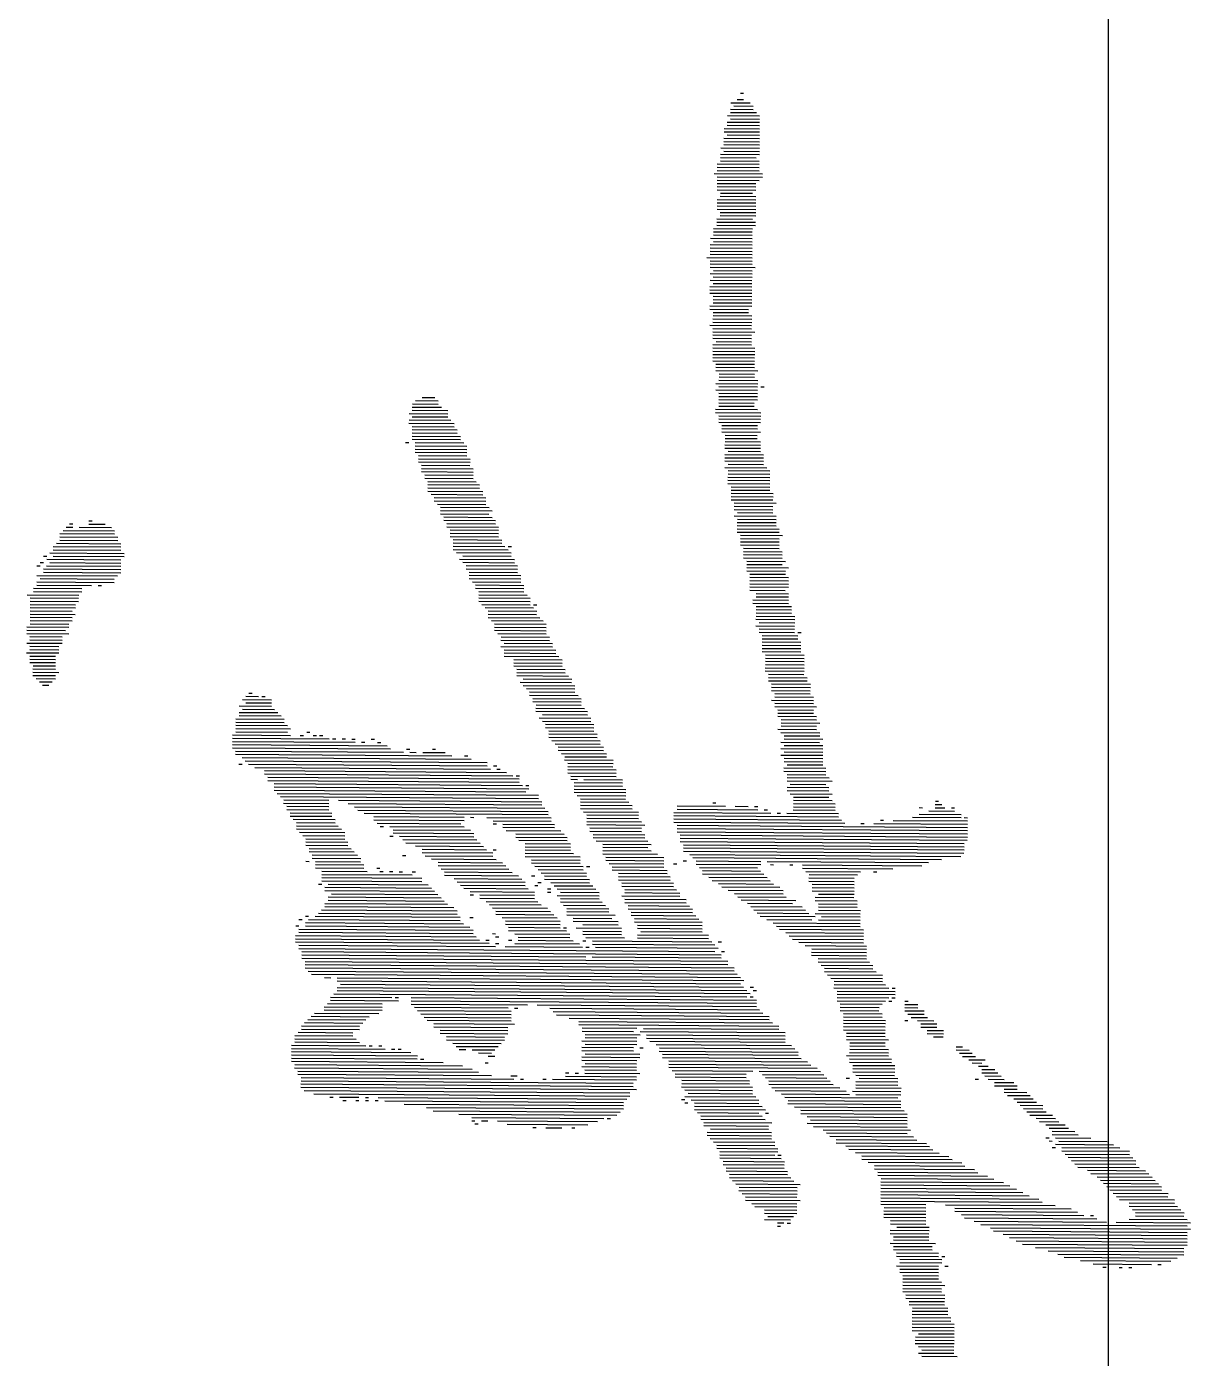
# Model space of a CAD drawing. Extents: x 1738711 to 2346805, y 1189731 to 2516152.
# Drawn here: x 1898513.9 to 1898685.2, y 1219011.9 to 1219207.8 of the extents above; entities that cross this region are included whole.
import ezdxf
from ezdxf.enums import TextEntityAlignment as Align

# ---------------------------------------------------------------- set-up
doc = ezdxf.new("R2010")
doc.units = 0
doc.header["$LTSCALE"] = 1000
doc.header["$MEASUREMENT"] = 0
doc.layers.add('TK', color=4, linetype='Continuous')
doc.layers.add('签名', color=2, linetype='Continuous')
doc.styles.add('宋体', font='SIMSUN.TTF', dxfattribs={"width": 0.75})

# ---------------------------------------------------------------- blocks, each defined once
blk = doc.blocks.new('hjashrtahreahe')
at = {"layer": 'TK', "color": 7}
blk.add_line((76600, 2800), (83100, 2800), dxfattribs=at)
at = {"layer": 'TK', "style": '宋体', "width": 0.75}
for tag, height, p in [('项目负责人', 350, (6002.88, 57088.65)), ('专业负责人', 350, (6002.88, 56223.66)), ('设计人', 350, (6002.88, 55419.43)), ('版号1', 250, (77303.87, 22193.36)), ('时间1', 250, (82405.29, 22193.36)), ('版号2', 250, (77303.87, 21593.36)), ('时间2', 250, (82405.29, 21593.36)), ('版号3', 250, (77303.87, 20993.36)), ('时间3', 250, (82405.29, 20993.36)), ('建筑会签', 0.0001, (78977.88, 2403.16)), ('电气会签', 0.0001, (82127.88, 2403.16)), ('结构会签', 0.0001, (78977.88, 1803.16)), ('暖通会签', 0.0001, (82127.88, 1803.16)), ('给排水会签', 0.0001, (78977.88, 1249.52)), ('智能化会签', 0.0001, (82127.88, 1249.52))]:
    blk.add_attdef(tag, text='', height=height, dxfattribs=at).set_placement(p, align=Align.CENTER)
for tag, p in [('合作设计单位', (80815.88, 48985.89)), ('版号说明1', (79853.88, 22318.17)), ('版号说明2', (79853.88, 21718.17)), ('版号说明3', (79853.88, 21118.17)), ('浙江绿储科技有限公司', (80545.18, 16035.89)), ('百兆瓦级集中式熔盐储能关键', (80545.18, 14953.21)), ('设备研发及制造基地项目', (80545.18, 14603.3)), ('1#研发楼', (80545.18, 13635.89)), ('图名', (80545.18, 12435.89)), ('工程编号', (78977.88, 11460.89)), ('子项编号', (82127.88, 11460.89)), ('建筑', (78977.88, 10710.89)), ('图号', (82127.88, 10710.89)), ('施工图', (78977.88, 9960.89)), ('2023.03', (82127.88, 9960.89)), ('审定', (79352.88, 8460.89)), ('审核', (79352.88, 7710.89)), ('工程负责', (79352.88, 6960.89)), ('专业负责', (79352.88, 6210.89)), ('设计', (79352.88, 5460.89)), ('制图', (79352.88, 4710.89)), ('校对', (79352.88, 3960.89))]:
    blk.add_attdef(tag, text='', height=250, dxfattribs=at).set_placement(p, align=Align.MIDDLE_CENTER)
blk = doc.blocks.new('A$C579C72A4')
for p, q in [((746.32, 769.28), (746.04, 730.79)), ((748.47, 771.4), (748.12, 722.22)), ((750.59, 769.25), (749.61, 632.39)), ((752.75, 771.37), (751.79, 638.79)), ((754.87, 769.22), (753.95, 640.91)), ((757.01, 769.2), (756.13, 647.31)), ((759.15, 769.18), (758.3, 651.58)), ((761.28, 769.17), (760.47, 655.84)), ((763.42, 769.15), (762.64, 660.1)), ((733.42, 760.82), (733.16, 724.46)), ((735.56, 760.8), (735.35, 730.86)), ((737.72, 762.92), (737.49, 730.85)), ((739.87, 765.05), (739.64, 732.97)), ((742.02, 767.17), (741.79, 735.09)), ((744.16, 767.15), (743.93, 735.08)), ((765.55, 767), (764.84, 668.64)), ((767.68, 766.98), (767.04, 677.17)), ((769.82, 766.97), (769.22, 683.57)), ((771.93, 762.68), (771.39, 687.83)), ((722.66, 750.2), (722.39, 713.85)), ((724.81, 752.32), (724.55, 715.97)), ((726.95, 752.31), (726.7, 718.1)), ((729.12, 756.57), (728.86, 720.22)), ((731.26, 756.55), (731.01, 722.34)), ((774.04, 758.38), (773.61, 698.51)), ((776.13, 751.95), (776.11, 749.82)), ((714.04, 741.71), (713.76, 703.22)), ((716.19, 743.83), (715.92, 705.34)), ((718.35, 745.96), (718.09, 709.6)), ((720.5, 748.08), (720.24, 711.73)), ((776.08, 745.54), (775.81, 707.05)), ((705.43, 733.22), (705.12, 690.45)), ((707.58, 735.34), (707.27, 692.57)), ((709.72, 735.33), (709.43, 694.7)), ((711.87, 737.45), (711.58, 696.82)), ((778.13, 732.69), (778.11, 730.56)), ((698.95, 724.71), (698.67, 686.22)), ((701.13, 731.11), (700.81, 686.2)), ((703.27, 731.09), (702.96, 688.33)), ((778.08, 726.28), (778.07, 724.14)), ((694.61, 716.19), (694.38, 684.11)), ((696.78, 720.45), (696.5, 681.96)), ((748.07, 715.8), (747.44, 628.13)), ((778.01, 715.59), (777.99, 713.45)), ((743.73, 707.28), (743.72, 705.14)), ((745.88, 709.4), (745.25, 621.73)), ((692.4, 705.51), (692.23, 681.99)), ((743.68, 700.87), (743.1, 619.61)), ((683.72, 688.47), (683.63, 675.64)), ((685.87, 690.59), (685.78, 677.76)), ((688.04, 694.85), (687.93, 679.88)), ((690.2, 696.97), (690.07, 679.87)), ((739.35, 692.34), (738.79, 615.36)), ((741.52, 696.6), (740.93, 615.35)), ((677.24, 679.96), (677.13, 664.99)), ((679.4, 682.08), (679.3, 669.25)), ((681.55, 684.21), (681.46, 671.38)), ((694.35, 679.84), (694.33, 677.7)), ((698.64, 681.94), (698.63, 679.81)), ((737.13, 681.67), (736.61, 608.96)), ((670.78, 673.59), (670.67, 658.62)), ((672.92, 673.58), (672.83, 660.75)), ((675.07, 675.7), (674.98, 662.87)), ((692.2, 677.71), (692.18, 675.57)), ((732.78, 671.01), (732.02, 566.23)), ((734.93, 673.13), (734.16, 566.21)), ((662.15, 662.96), (662.04, 647.99)), ((664.3, 665.08), (664.2, 650.11)), ((666.46, 667.21), (666.37, 654.38)), ((668.61, 669.33), (668.52, 656.5)), ((730.59, 664.61), (729.88, 566.24)), ((655.67, 654.45), (655.58, 641.62)), ((657.83, 656.58), (657.72, 641.61)), ((659.97, 656.56), (659.9, 648.01)), ((726.25, 656.08), (725.61, 566.27)), ((728.42, 660.34), (727.75, 566.26)), ((651.34, 645.93), (651.26, 635.24)), ((653.49, 648.05), (653.41, 637.36)), ((721.92, 647.56), (721.33, 566.3)), ((724.09, 651.82), (723.47, 566.29)), ((644.86, 637.42), (644.81, 631.01)), ((647.03, 641.68), (646.97, 633.13)), ((649.18, 643.81), (649.1, 633.12)), ((717.56, 636.9), (717.04, 564.2)), ((719.73, 641.16), (719.19, 566.32)), ((636.23, 626.79), (636.17, 618.24)), ((638.38, 628.92), (638.32, 620.36)), ((640.57, 635.32), (640.49, 624.62)), ((642.69, 633.16), (642.64, 626.75)), ((653.37, 630.95), (653.35, 628.81)), ((713.22, 628.38), (712.75, 562.09)), ((715.38, 630.5), (714.9, 564.21)), ((477.93, 619.38), (477.73, 591.58)), ((480.07, 619.36), (479.84, 587.29)), ((480.1, 623.64), (480.08, 621.5)), ((482.24, 623.63), (481.88, 574.44)), ((484.38, 623.61), (483.93, 561.6)), ((486.51, 623.6), (485.13, 431.14)), ((488.65, 623.58), (487.27, 431.13)), ((490.79, 623.56), (489.4, 431.11)), ((492.93, 623.55), (491.56, 433.24)), ((495.07, 623.53), (493.7, 433.22)), ((497.19, 621.38), (495.83, 433.21)), ((499.33, 621.36), (497.99, 435.33)), ((501.47, 621.35), (500.13, 435.31)), ((503.6, 621.33), (502.26, 435.3)), ((505.73, 619.18), (504.43, 439.56)), ((631.91, 620.41), (631.87, 616.13)), ((634.07, 624.67), (634.01, 616.12)), ((708.89, 619.85), (708.44, 557.84)), ((711.04, 621.98), (710.61, 562.1)), ((473.62, 615.13), (473.61, 613)), ((475.76, 615.12), (475.64, 598.01)), ((704.55, 611.33), (704.13, 553.6)), ((706.7, 613.45), (706.27, 553.58)), ((777.25, 610.81), (777.24, 608.67)), ((805.05, 610.61), (804.88, 587.09)), ((807.19, 610.59), (807.02, 587.07)), ((809.33, 610.58), (809.16, 587.06)), ((811.48, 612.7), (811.3, 587.04)), ((813.62, 612.68), (813.43, 587.02)), ((815.77, 614.81), (815.57, 587.01)), ((817.91, 614.79), (817.71, 586.99)), ((820.05, 614.78), (819.85, 586.98)), ((822.19, 614.76), (822.02, 591.24)), ((824.33, 614.75), (824.14, 589.09)), ((826.46, 614.73), (826.28, 589.07)), ((828.6, 614.72), (828.42, 589.05)), ((830.74, 614.7), (830.57, 591.18)), ((832.88, 614.68), (832.73, 593.3)), ((835.02, 614.67), (834.85, 591.15)), ((837.17, 616.79), (837, 593.27)), ((469.27, 604.47), (469.25, 602.34)), ((471.42, 606.6), (471.39, 602.32)), ((473.58, 608.72), (473.53, 602.3)), ((507.77, 606.33), (506.59, 441.68)), ((614.66, 601.29), (614.58, 590.6)), ((616.81, 603.41), (616.74, 592.72)), ((618.95, 603.39), (618.88, 592.7)), ((621.12, 607.66), (621.04, 596.96)), ((623.26, 607.64), (623.18, 596.95)), ((625.4, 607.63), (625.35, 601.21)), ((700.19, 600.67), (699.79, 545.07)), ((702.36, 604.93), (701.96, 549.34)), ((762.22, 602.36), (762.01, 572.43)), ((764.34, 600.21), (764.16, 574.55)), ((766.48, 600.19), (766.3, 574.53)), ((768.65, 604.45), (768.45, 576.66)), ((770.79, 604.44), (770.59, 576.64)), ((770.82, 608.72), (770.81, 606.58)), ((772.94, 606.56), (772.74, 578.76)), ((775.08, 606.55), (774.88, 578.75)), ((777.21, 604.39), (777, 576.59)), ((779.34, 604.38), (779.16, 578.72)), ((781.48, 604.36), (781.3, 578.7)), ((783.62, 604.35), (783.45, 580.83)), ((785.76, 604.33), (785.59, 580.81)), ((787.91, 606.45), (787.73, 580.79)), ((790.07, 608.58), (789.87, 580.78)), ((792.19, 606.42), (792, 580.76)), ((794.33, 606.41), (794.14, 580.75)), ((796.48, 608.53), (796.3, 582.87)), ((798.62, 608.52), (798.43, 582.86)), ((800.76, 608.5), (800.59, 584.98)), ((802.9, 608.48), (802.73, 584.96)), ((473.47, 593.75), (473.45, 591.61)), ((509.85, 597.77), (509.08, 490.85)), ((511.96, 593.47), (511.39, 514.35)), ((608.2, 594.92), (608.11, 582.09)), ((610.34, 594.9), (610.26, 584.21)), ((612.49, 597.03), (612.41, 586.33)), ((695.89, 596.43), (695.45, 536.55)), ((698.04, 598.55), (697.64, 542.95)), ((736.51, 596.13), (736.3, 566.2)), ((738.65, 596.12), (738.45, 568.32)), ((740.79, 596.1), (740.59, 568.3)), ((742.93, 596.09), (742.73, 568.29)), ((745.07, 596.07), (744.87, 568.27)), ((747.21, 596.06), (747.04, 572.53)), ((749.35, 596.04), (749.18, 572.52)), ((751.5, 598.16), (751.34, 576.78)), ((753.64, 598.15), (753.45, 572.49)), ((755.78, 598.13), (755.59, 572.47)), ((757.91, 598.12), (757.74, 574.59)), ((760.05, 598.1), (759.88, 574.58)), ((601.71, 584.27), (601.69, 582.13)), ((603.89, 590.67), (603.83, 582.12)), ((606.03, 590.66), (605.97, 582.1)), ((614.54, 584.18), (614.52, 582.04)), ((676.55, 583.73), (676.04, 513.17)), ((678.69, 583.72), (678.21, 517.43)), ((680.83, 583.7), (680.36, 519.55)), ((682.96, 583.69), (682.49, 517.4)), ((685.1, 583.67), (684.66, 521.66)), ((687.26, 585.8), (686.84, 528.06)), ((689.38, 583.64), (688.99, 530.18)), ((691.55, 587.9), (691.15, 532.31)), ((693.7, 590.03), (693.32, 536.57)), ((513.96, 574.21), (513.53, 514.34)), ((593.09, 575.78), (593.08, 573.64)), ((595.23, 575.77), (594.95, 537.28)), ((597.37, 575.75), (597.09, 537.26)), ((599.51, 575.74), (599.49, 573.6)), ((644.41, 575.41), (644.21, 547.61)), ((646.55, 575.4), (646.35, 547.6)), ((648.69, 575.38), (648.49, 547.58)), ((650.83, 575.37), (650.64, 549.71)), ((652.98, 577.49), (652.8, 551.83)), ((655.12, 577.47), (654.92, 549.67)), ((657.26, 577.46), (657.06, 549.66)), ((659.41, 579.58), (659.2, 549.64)), ((661.55, 579.57), (661.32, 547.49)), ((663.69, 579.55), (663.47, 549.61)), ((665.81, 577.4), (665.27, 502.55)), ((667.96, 579.52), (667.43, 504.68)), ((670.1, 579.5), (669.56, 504.66)), ((672.24, 579.49), (671.73, 508.92)), ((674.4, 581.61), (673.9, 513.18)), ((481.84, 568.03), (481.82, 565.89)), ((584.48, 567.29), (584.21, 530.94)), ((586.62, 567.27), (586.37, 533.06)), ((588.75, 567.26), (588.52, 535.18)), ((590.91, 569.38), (590.66, 535.17)), ((593.06, 571.5), (592.8, 535.15)), ((599.48, 571.46), (599.23, 537.24)), ((601.6, 569.3), (601.37, 537.23)), ((601.63, 573.58), (601.61, 571.44)), ((603.72, 567.15), (603.52, 539.35)), ((605.84, 565), (605.66, 539.34)), ((607.98, 564.98), (607.8, 539.32)), ((610.14, 567.1), (609.95, 541.44)), ((612.28, 567.09), (612.09, 541.43)), ((614.43, 569.21), (614.23, 541.41)), ((616.57, 569.2), (616.37, 541.4)), ((618.71, 569.18), (618.51, 541.38)), ((620.84, 569.17), (620.64, 541.37)), ((622.98, 569.15), (622.8, 543.49)), ((625.12, 569.14), (624.94, 543.48)), ((627.27, 571.26), (627.07, 543.46)), ((629.4, 569.1), (629.23, 545.58)), ((631.54, 569.09), (631.37, 545.57)), ((633.69, 571.21), (633.5, 545.55)), ((635.83, 571.2), (635.64, 545.54)), ((637.97, 571.18), (637.77, 543.38)), ((640.12, 573.3), (639.92, 545.51)), ((642.26, 573.29), (642.06, 545.49)), ((516.02, 563.51), (516, 561.37)), ((565.15, 556.74), (564.86, 516.11)), ((567.29, 556.72), (567.03, 520.37)), ((569.43, 556.71), (569.17, 520.35)), ((571.57, 556.69), (571.31, 520.34)), ((573.71, 556.67), (573.48, 524.6)), ((575.86, 558.8), (575.62, 524.58)), ((578.02, 560.92), (577.77, 526.71)), ((580.15, 560.91), (579.92, 528.83)), ((582.31, 563.03), (582.06, 528.81)), ((483.88, 555.18), (483.87, 553.05)), ((515.94, 552.81), (515.68, 516.46)), ((518.06, 550.66), (517.83, 518.59)), ((520.19, 548.51), (519.97, 518.57)), ((522.33, 548.49), (522.11, 518.55)), ((524.46, 548.48), (524.26, 520.68)), ((526.6, 548.46), (526.4, 520.66)), ((528.74, 548.45), (528.54, 520.65)), ((530.88, 548.43), (530.71, 524.91)), ((533.02, 548.41), (532.83, 522.75)), ((535.17, 550.54), (534.97, 522.74)), ((537.31, 550.52), (537.13, 524.86)), ((539.45, 550.51), (539.26, 524.85)), ((541.6, 552.63), (541.4, 524.83)), ((543.74, 552.61), (543.52, 522.68)), ((545.88, 552.6), (545.69, 526.94)), ((548.02, 552.58), (547.82, 524.78)), ((550.16, 552.57), (549.74, 494.83)), ((552.29, 552.55), (551.89, 496.96)), ((554.45, 554.68), (554.05, 499.08)), ((556.59, 554.66), (556.22, 503.34)), ((558.72, 554.64), (558.37, 505.46)), ((560.86, 554.63), (560.52, 507.59)), ((563, 554.61), (562.69, 511.85)), ((481.64, 540.23), (480.83, 429.04)), ((483.79, 542.35), (482.97, 429.02)), ((652.75, 545.41), (652.73, 543.27)), ((659.12, 538.95), (658.79, 494.05)), ((661.29, 543.21), (660.95, 496.17)), ((663.44, 545.34), (663.12, 500.43)), ((447.35, 529.79), (447.15, 501.99)), ((449.48, 529.77), (449.28, 501.97)), ((451.62, 529.75), (451.44, 504.09)), ((453.78, 531.88), (453.58, 504.08)), ((455.93, 534), (455.71, 504.06)), ((458.04, 529.71), (457.87, 506.19)), ((460.19, 531.83), (459.99, 504.03)), ((462.33, 531.82), (462.13, 504.02)), ((464.48, 533.94), (464.28, 506.14)), ((466.61, 531.79), (466.44, 508.26)), ((468.76, 533.91), (468.57, 508.25)), ((470.91, 536.03), (470.71, 508.23)), ((473.05, 536.02), (472.85, 508.22)), ((475.19, 536), (474.99, 508.2)), ((477.34, 538.12), (477.1, 503.91)), ((479.48, 538.11), (478.7, 429.05)), ((652.64, 530.44), (652.35, 489.82)), ((654.8, 532.57), (654.5, 491.94)), ((656.95, 534.69), (656.64, 491.92)), ((400.24, 521.57), (400.06, 495.91)), ((402.38, 521.56), (402.18, 493.76)), ((404.52, 521.54), (404.33, 495.88)), ((406.67, 523.66), (406.47, 495.86)), ((408.79, 521.51), (408.62, 497.99)), ((410.93, 521.49), (410.76, 497.97)), ((413.09, 523.62), (412.9, 497.96)), ((415.22, 523.6), (415.05, 500.08)), ((417.38, 525.72), (417.19, 500.06)), ((419.5, 523.57), (419.33, 500.05)), ((421.64, 523.56), (421.45, 497.9)), ((423.79, 525.68), (423.61, 500.02)), ((425.93, 525.66), (425.76, 502.14)), ((428.08, 527.79), (427.9, 502.13)), ((430.21, 525.63), (430.02, 499.97)), ((432.36, 527.76), (432.18, 502.09)), ((434.5, 527.74), (434.3, 499.94)), ((436.64, 527.72), (436.45, 502.06)), ((438.78, 527.71), (438.58, 499.91)), ((440.91, 527.69), (440.73, 502.03)), ((443.05, 527.68), (442.87, 502.02)), ((445.19, 527.66), (445.02, 504.14)), ((545.66, 522.66), (545.4, 486.31)), ((646.18, 524.08), (645.47, 425.71)), ((648.33, 526.2), (648.04, 485.57)), ((650.49, 528.32), (650.2, 487.69)), ((357.41, 513.33), (357.4, 511.19)), ((363.83, 513.28), (363.64, 487.62)), ((365.97, 513.26), (365.78, 487.6)), ((368.1, 513.25), (367.92, 487.59)), ((370.24, 513.23), (370.06, 487.57)), ((372.4, 515.36), (372.21, 489.7)), ((374.53, 515.34), (374.35, 489.68)), ((376.67, 515.33), (376.49, 489.67)), ((378.81, 515.31), (378.63, 489.65)), ((380.95, 515.29), (380.76, 489.63)), ((383.09, 515.28), (382.9, 489.62)), ((385.23, 515.26), (385.06, 491.74)), ((387.38, 517.39), (387.19, 491.73)), ((389.52, 517.37), (389.33, 491.71)), ((391.67, 519.49), (391.49, 493.83)), ((393.81, 519.48), (393.62, 493.82)), ((395.95, 519.46), (395.76, 493.8)), ((398.09, 519.45), (397.92, 495.93)), ((539.19, 514.15), (538.94, 479.94)), ((541.34, 516.28), (541.09, 482.06)), ((543.49, 518.4), (543.25, 484.19)), ((547.79, 520.51), (547.57, 490.57)), ((639.69, 513.43), (639.03, 421.48)), ((641.86, 517.69), (641.2, 425.74)), ((644.01, 519.81), (643.33, 425.73)), ((723.08, 512.83), (722.78, 470.06)), ((733.78, 512.75), (733.51, 476.4)), ((314.58, 505.08), (314.38, 477.28)), ((321, 505.03), (320.81, 479.37)), ((323.14, 505.02), (322.95, 479.36)), ((325.27, 505), (325.09, 479.34)), ((327.41, 504.99), (327.23, 479.33)), ((331.69, 504.96), (331.54, 483.57)), ((333.83, 504.94), (333.67, 483.56)), ((335.97, 504.93), (335.8, 481.4)), ((338.1, 504.91), (337.94, 481.39)), ((340.26, 507.03), (340.09, 483.51)), ((342.4, 507.02), (342.23, 483.5)), ((344.54, 507), (344.37, 483.48)), ((346.69, 509.13), (346.5, 483.47)), ((348.83, 509.11), (348.64, 483.45)), ((350.97, 509.1), (350.8, 485.57)), ((353.1, 509.08), (352.92, 483.42)), ((355.24, 509.06), (355.07, 485.54)), ((357.38, 509.05), (357.21, 485.53)), ((359.53, 511.17), (359.37, 487.65)), ((361.67, 511.16), (361.5, 487.64)), ((511.34, 507.94), (511.33, 505.8)), ((532.69, 503.51), (532.46, 471.43)), ((534.88, 509.91), (534.62, 473.56)), ((537, 507.75), (536.79, 477.82)), ((631.09, 507.08), (630.44, 417.27)), ((633.24, 509.2), (632.6, 419.39)), ((635.4, 511.32), (634.73, 419.37)), ((637.53, 511.31), (636.89, 421.5)), ((714.47, 504.34), (714.18, 463.71)), ((716.61, 504.32), (716.33, 465.83)), ((718.76, 506.45), (718.47, 465.82)), ((720.91, 508.57), (720.62, 467.94)), ((725.21, 510.68), (724.93, 472.19)), ((727.35, 510.66), (727.07, 472.17)), ((729.48, 510.64), (729.22, 474.29)), ((731.62, 510.63), (731.38, 476.42)), ((735.9, 510.6), (735.68, 480.66)), ((738.04, 510.58), (737.84, 482.78)), ((740.18, 510.57), (740.02, 489.18)), ((742.31, 510.55), (742.16, 489.17)), ((744.44, 508.4), (744.31, 491.29)), ((746.56, 506.24), (746.44, 489.14)), ((748.7, 506.23), (748.68, 504.09)), ((265.32, 494.74), (265.12, 466.94)), ((267.46, 494.73), (267.26, 466.93)), ((269.6, 494.71), (269.4, 466.91)), ((271.75, 496.84), (271.55, 469.04)), ((273.88, 494.68), (273.69, 469.02)), ((276.02, 494.67), (275.83, 469.01)), ((278.15, 494.65), (277.98, 471.13)), ((280.31, 496.77), (280.11, 468.98)), ((282.45, 496.76), (282.26, 471.1)), ((284.58, 496.74), (284.4, 471.08)), ((286.72, 496.73), (286.54, 471.07)), ((288.88, 498.85), (288.68, 471.05)), ((291.02, 498.84), (290.81, 471.04)), ((293.17, 500.96), (292.97, 473.16)), ((295.29, 498.8), (295.11, 473.14)), ((297.43, 498.79), (297.25, 473.13)), ((299.57, 498.77), (299.38, 473.11)), ((301.71, 498.76), (301.54, 475.24)), ((303.86, 500.88), (303.68, 475.22)), ((306, 500.87), (305.81, 475.21)), ((308.14, 500.85), (307.95, 475.19)), ((310.29, 502.97), (310.11, 477.31)), ((312.41, 500.82), (312.24, 477.3)), ((316.71, 502.93), (316.52, 477.27)), ((318.84, 502.91), (318.67, 479.39)), ((329.54, 502.83), (329.37, 479.31)), ((477.07, 499.63), (477.05, 497.49)), ((511.25, 495.11), (511.23, 492.97)), ((524.08, 495.02), (523.82, 458.67)), ((526.25, 499.28), (525.97, 460.79)), ((528.4, 501.4), (528.14, 465.05)), ((530.54, 501.39), (530.31, 469.31)), ((616.03, 494.35), (615.1, 366.05)), ((618.2, 498.62), (617.24, 366.04)), ((620.34, 498.6), (619.69, 408.79)), ((622.5, 502.86), (621.81, 406.64)), ((624.64, 502.85), (623.98, 410.9)), ((626.78, 502.83), (626.12, 410.88)), ((628.92, 502.82), (628.27, 413.01)), ((695.16, 495.92), (694.87, 455.29)), ((697.3, 495.91), (697.02, 457.42)), ((699.45, 498.03), (699.16, 457.4)), ((701.59, 498.02), (701.32, 459.52)), ((703.72, 495.86), (703.45, 459.51)), ((703.75, 500.14), (703.73, 498)), ((705.88, 500.12), (705.59, 459.49)), ((708.04, 502.25), (707.75, 461.62)), ((710.18, 502.23), (709.88, 461.6)), ((712.32, 502.21), (712.04, 463.72)), ((748.67, 501.95), (748.64, 497.68)), ((750.79, 499.8), (750.77, 497.66)), ((15.06, 485.85), (14.91, 464.47)), ((17.2, 485.84), (17.06, 466.59)), ((19.34, 485.82), (19.18, 464.44)), ((21.48, 485.81), (21.32, 464.42)), ((23.61, 485.79), (23.44, 462.27)), ((25.75, 485.78), (25.58, 462.26)), ((27.89, 485.76), (27.74, 464.38)), ((30.03, 485.75), (29.86, 462.22)), ((32.17, 485.73), (32, 462.21)), ((34.31, 485.72), (34.14, 462.19)), ((36.44, 485.7), (36.26, 460.04)), ((38.58, 485.68), (38.41, 462.16)), ((40.72, 485.67), (40.54, 460.01)), ((45, 485.64), (44.81, 459.98)), ((47.14, 485.62), (46.94, 457.82)), ((49.27, 485.61), (49.07, 457.81)), ((51.41, 485.59), (51.21, 457.79)), ((53.57, 487.72), (53.34, 455.64)), ((55.7, 487.7), (55.49, 457.76)), ((57.83, 485.55), (57.63, 457.75)), ((194.71, 488.84), (194.7, 486.7)), ((211.8, 486.58), (211.59, 456.64)), ((213.94, 486.56), (213.74, 458.76)), ((216.08, 486.54), (215.88, 458.75)), ((218.22, 486.53), (218.02, 458.73)), ((224.63, 486.48), (224.45, 460.82)), ((231.05, 486.44), (230.88, 462.91)), ((233.19, 486.42), (233.02, 462.9)), ((235.33, 486.41), (235.16, 462.88)), ((237.46, 486.39), (237.31, 465.01)), ((239.62, 488.51), (239.43, 462.85)), ((241.76, 488.5), (241.57, 462.84)), ((243.89, 488.48), (243.71, 462.82)), ((246.03, 488.47), (245.86, 464.95)), ((248.19, 490.59), (247.99, 462.79)), ((250.34, 492.71), (250.14, 464.91)), ((252.48, 492.7), (252.28, 464.9)), ((254.62, 492.68), (254.42, 464.88)), ((256.76, 492.67), (256.56, 464.87)), ((258.89, 492.65), (258.69, 464.85)), ((261.03, 492.64), (260.85, 466.98)), ((263.17, 492.62), (262.99, 466.96)), ((474.87, 491.1), (474.85, 488.96)), ((477.02, 493.22), (476.56, 429.07)), ((509.05, 486.57), (508.74, 443.8)), ((511.19, 486.56), (510.88, 443.79)), ((515.46, 486.53), (515.19, 448.04)), ((517.62, 488.65), (517.33, 448.02)), ((519.77, 490.77), (519.49, 452.28)), ((521.93, 492.89), (521.65, 454.4)), ((607.41, 485.86), (606.41, 346.87)), ((609.57, 487.99), (608.57, 348.99)), ((611.74, 492.25), (610.72, 351.12)), ((613.87, 492.23), (612.92, 359.65)), ((667.29, 485.43), (666.96, 440.53)), ((669.43, 485.42), (669.12, 442.65)), ((671.58, 487.54), (671.26, 442.63)), ((673.73, 489.66), (673.39, 442.62)), ((675.84, 485.37), (675.55, 444.74)), ((675.89, 491.79), (675.87, 489.65)), ((677.99, 487.49), (677.7, 446.86)), ((680.15, 489.62), (679.84, 446.85)), ((682.32, 493.88), (681.99, 448.97)), ((684.44, 491.72), (684.13, 448.96)), ((686.58, 491.71), (686.3, 453.22)), ((688.73, 493.83), (688.42, 451.06)), ((690.87, 493.82), (690.56, 451.05)), ((693.01, 493.8), (692.72, 453.17)), ((6.46, 479.5), (6.37, 466.67)), ((8.61, 481.62), (8.52, 468.79)), ((10.75, 481.61), (10.65, 466.64)), ((12.91, 483.73), (12.78, 466.62)), ((42.84, 483.52), (42.67, 459.99)), ((59.95, 483.39), (59.77, 457.73)), ((62.09, 483.38), (61.9, 457.72)), ((64.23, 483.36), (64.04, 457.7)), ((66.35, 481.21), (66.2, 459.82)), ((68.5, 483.33), (68.33, 459.81)), ((70.64, 483.32), (70.46, 457.66)), ((72.78, 483.3), (72.6, 457.64)), ((74.92, 483.28), (74.73, 457.62)), ((77.06, 483.27), (76.87, 457.61)), ((79.2, 483.25), (79.03, 459.73)), ((81.33, 483.24), (81.16, 459.72)), ((83.46, 481.08), (83.29, 457.56)), ((85.61, 483.21), (85.43, 457.55)), ((87.75, 483.19), (87.56, 457.53)), ((89.87, 481.04), (89.69, 455.38)), ((92.01, 481.02), (91.83, 455.36)), ((94.15, 481.01), (93.96, 455.35)), ((96.29, 480.99), (96.09, 453.19)), ((98.43, 480.98), (98.24, 455.32)), ((100.56, 480.96), (100.36, 453.16)), ((102.7, 480.95), (102.5, 453.15)), ((104.84, 480.93), (104.64, 453.13)), ((106.98, 480.92), (106.78, 453.12)), ((109.12, 480.9), (108.9, 450.96)), ((111.26, 480.88), (111.06, 453.09)), ((113.39, 480.87), (113.19, 453.07)), ((115.55, 482.99), (115.33, 453.06)), ((117.67, 480.84), (117.49, 455.18)), ((119.81, 480.82), (119.61, 453.02)), ((121.95, 480.81), (121.76, 455.15)), ((124.09, 480.79), (123.89, 452.99)), ((126.22, 480.78), (126.04, 455.12)), ((128.36, 480.76), (128.16, 452.96)), ((130.5, 480.75), (130.3, 452.95)), ((132.64, 480.73), (132.44, 452.93)), ((134.78, 480.71), (134.59, 455.05)), ((136.92, 480.7), (136.73, 455.04)), ((139.05, 480.68), (138.87, 455.02)), ((141.19, 480.67), (140.99, 452.87)), ((143.32, 478.51), (143.13, 452.85)), ((145.45, 478.5), (145.28, 454.98)), ((147.61, 480.62), (147.42, 454.96)), ((149.75, 480.61), (149.56, 454.95)), ((151.88, 480.59), (151.7, 454.93)), ((154.02, 480.58), (153.82, 452.78)), ((156.16, 480.56), (155.98, 454.9)), ((158.31, 482.68), (158.11, 454.89)), ((160.44, 480.53), (160.25, 454.87)), ((162.58, 480.51), (162.39, 454.85)), ((164.71, 480.5), (164.54, 456.98)), ((166.85, 480.48), (166.67, 454.82)), ((169.01, 482.61), (168.81, 454.81)), ((171.14, 482.59), (170.94, 454.79)), ((173.28, 482.58), (173.08, 454.78)), ((175.42, 482.56), (175.22, 454.76)), ((177.56, 482.55), (177.36, 454.75)), ((179.7, 482.53), (179.51, 456.87)), ((181.84, 482.51), (181.65, 456.85)), ((183.99, 484.64), (183.79, 456.84)), ((186.11, 482.48), (185.94, 458.96)), ((188.25, 482.47), (188.08, 458.95)), ((190.41, 484.59), (190.22, 458.93)), ((192.54, 484.58), (192.34, 456.78)), ((194.68, 484.56), (194.5, 458.9)), ((196.82, 484.54), (196.62, 456.75)), ((198.96, 484.53), (198.77, 458.87)), ((201.1, 484.51), (200.91, 458.85)), ((203.24, 484.5), (203.05, 458.84)), ((205.36, 482.34), (205.19, 458.82)), ((207.5, 482.33), (207.33, 458.81)), ((209.65, 484.45), (209.45, 456.65)), ((220.34, 484.38), (220.17, 460.85)), ((222.48, 484.36), (222.31, 460.84)), ((226.76, 484.33), (226.6, 462.95)), ((228.9, 484.31), (228.74, 462.93)), ((472.64, 478.28), (472.57, 469.73)), ((472.68, 484.7), (472.67, 482.56)), ((474.82, 484.68), (474.44, 431.22)), ((513.31, 484.4), (513.03, 445.91)), ((592.41, 481.69), (592.4, 479.56)), ((594.52, 477.4), (592.56, 205.83)), ((594.57, 483.82), (594.55, 481.68)), ((596.68, 479.53), (594.7, 205.82)), ((598.8, 477.37), (596.83, 203.66)), ((598.83, 481.65), (598.81, 479.51)), ((600.98, 483.77), (599.33, 254.97)), ((603.12, 483.76), (601.47, 254.95)), ((605.26, 483.74), (604.21, 338.33)), ((648.01, 481.29), (647.63, 427.84)), ((650.12, 477), (649.78, 429.96)), ((652.26, 476.99), (651.92, 429.94)), ((654.41, 479.11), (654.09, 434.2)), ((656.55, 479.09), (656.23, 434.19)), ((658.7, 481.22), (658.36, 434.17)), ((660.84, 481.2), (660.52, 436.3)), ((662.98, 481.19), (662.67, 438.42)), ((665.13, 483.31), (664.79, 436.27)), ((0.02, 475.27), (0, 473.13)), ((4.29, 475.24), (4.26, 470.96)), ((579.49, 468.96), (577.44, 184.56)), ((581.63, 468.94), (579.58, 184.54)), ((583.78, 471.06), (581.73, 186.66)), ((585.94, 473.19), (583.89, 188.79)), ((588.09, 475.31), (586.15, 205.88)), ((590.21, 473.16), (588.29, 205.86)), ((592.37, 475.28), (590.44, 207.99)), ((472.53, 463.31), (472.3, 431.24)), ((562.32, 460.53), (562.31, 458.39)), ((568.75, 462.62), (568.74, 460.48)), ((570.88, 460.46), (568.87, 182.48)), ((573.01, 460.45), (572.4, 374.92)), ((575.18, 464.71), (573.15, 182.45)), ((577.32, 464.7), (575.3, 184.57)), ((470.34, 456.91), (470.33, 454.77)), ((557.98, 452), (557.65, 404.96)), ((560.12, 451.99), (559.78, 404.94)), ((562.28, 454.11), (561.71, 374.99)), ((564.43, 456.23), (563.84, 374.98)), ((566.58, 458.36), (566, 377.1)), ((568.71, 456.2), (566.72, 180.36)), ((540.8, 441.44), (540.49, 398.67)), ((542.94, 441.42), (542.65, 400.79)), ((545.09, 443.54), (544.78, 400.78)), ((547.25, 445.67), (546.94, 402.9)), ((549.4, 447.79), (549.08, 402.88)), ((551.54, 447.77), (551.23, 405.01)), ((553.68, 447.76), (553.37, 404.99)), ((555.82, 447.74), (555.52, 407.11)), ((508.69, 437.39), (508.68, 435.25)), ((530.05, 432.96), (529.79, 396.61)), ((532.19, 432.94), (531.91, 394.45)), ((534.35, 437.21), (534.06, 396.58)), ((536.49, 437.19), (536.2, 396.56)), ((538.65, 439.31), (538.35, 398.68)), ((666.93, 436.25), (666.92, 434.11)), ((669.09, 438.37), (669.07, 436.23)), ((510.79, 430.96), (510.77, 428.82)), ((515.02, 424.51), (514.76, 388.16)), ((517.16, 424.5), (516.92, 392.42)), ((519.31, 426.62), (519.06, 392.41)), ((521.45, 426.61), (521.2, 392.39)), ((523.6, 428.73), (523.36, 394.52)), ((525.74, 428.71), (525.49, 394.5)), ((527.89, 430.84), (527.65, 396.62)), ((504.28, 418.18), (504.02, 381.82)), ((506.45, 422.44), (506.17, 383.95)), ((508.59, 422.42), (508.31, 383.93)), ((510.73, 422.41), (510.46, 386.05)), ((512.86, 422.39), (512.62, 388.18)), ((482.82, 407.64), (482.56, 371.29)), ((484.97, 409.76), (484.7, 371.27)), ((487.1, 407.61), (486.85, 373.39)), ((489.23, 407.59), (488.99, 373.38)), ((491.39, 409.71), (491.14, 375.5)), ((493.53, 409.7), (493.28, 375.49)), ((495.68, 411.82), (495.43, 377.61)), ((497.83, 413.95), (497.6, 381.87)), ((499.96, 411.79), (499.74, 381.85)), ((502.11, 413.91), (501.88, 381.84)), ((623.95, 406.62), (623.69, 370.27)), ((632.52, 408.7), (632.5, 406.56)), ((636.78, 406.53), (636.52, 370.18)), ((638.92, 406.51), (638.64, 368.02)), ((649.61, 406.44), (649.35, 370.08)), ((461.36, 397.1), (461.11, 362.89)), ((469.93, 399.18), (469.7, 367.1)), ((472.08, 401.3), (471.83, 367.09)), ((474.22, 401.28), (473.97, 367.07)), ((476.39, 405.55), (476.13, 369.19)), ((478.53, 405.53), (478.28, 371.32)), ((480.67, 405.52), (480.42, 371.3)), ((619.66, 404.51), (619.4, 368.16)), ((621.78, 402.36), (621.53, 368.15)), ((626.07, 404.47), (625.83, 370.25)), ((628.21, 404.45), (627.95, 368.1)), ((630.35, 404.44), (630.1, 370.22)), ((632.47, 402.28), (632.23, 368.07)), ((634.61, 402.27), (634.36, 368.05)), ((641.04, 404.36), (640.78, 368.01)), ((643.18, 404.34), (642.93, 370.13)), ((645.32, 404.33), (645.06, 367.98)), ((647.46, 404.31), (647.21, 370.1)), ((651.73, 404.28), (651.39, 357.24)), ((653.87, 404.27), (653.47, 348.67)), ((655.99, 402.11), (654.41, 181.86)), ((658.13, 402.1), (656.55, 181.85)), ((660.29, 404.22), (658.68, 181.83)), ((662.39, 399.93), (660.84, 183.96)), ((664.53, 399.91), (663.02, 190.36)), ((666.65, 397.76), (665.47, 233.11)), ((442.05, 388.69), (441.82, 356.61)), ((444.19, 388.67), (443.97, 358.73)), ((446.33, 388.65), (446.11, 358.72)), ((448.48, 390.78), (448.25, 358.7)), ((450.62, 390.76), (450.39, 358.69)), ((452.76, 390.75), (452.54, 360.81)), ((454.93, 395.01), (454.74, 369.35)), ((457.07, 394.99), (456.84, 362.92)), ((459.2, 394.98), (458.97, 362.9)), ((463.5, 397.08), (463.25, 362.87)), ((465.64, 397.07), (465.4, 364.99)), ((467.77, 397.05), (467.56, 367.12)), ((544.71, 390.08), (544.48, 358.01)), ((549, 392.19), (548.78, 362.26)), ((551.14, 392.18), (550.97, 368.65)), ((553.29, 394.3), (553.08, 364.36)), ((555.43, 394.28), (555.25, 368.62)), ((557.57, 394.27), (557.38, 368.61)), ((559.72, 396.39), (559.54, 370.73)), ((668.78, 395.61), (667.64, 237.37)), ((670.92, 395.59), (669.87, 250.18)), ((673.05, 395.57), (672.11, 265.14)), ((675.18, 393.42), (674.28, 269.4)), ((677.3, 391.27), (676.55, 286.49)), ((429.16, 380.22), (428.93, 348.15)), ((431.3, 380.21), (431.08, 350.27)), ((433.45, 382.33), (433.24, 352.4)), ((435.59, 382.32), (435.37, 352.38)), ((437.74, 384.44), (437.53, 354.5)), ((439.88, 384.42), (439.68, 356.63)), ((529.66, 379.5), (529.48, 353.84)), ((531.8, 379.49), (531.6, 351.69)), ((533.94, 379.47), (533.75, 353.81)), ((536.09, 381.59), (535.89, 353.79)), ((538.25, 383.72), (538.05, 355.92)), ((540.4, 385.84), (540.2, 358.04)), ((542.54, 385.82), (542.34, 358.02)), ((546.83, 387.93), (546.65, 362.27)), ((679.38, 382.7), (678.75, 295.03)), ((679.41, 386.98), (679.39, 384.84)), ((409.85, 371.81), (409.61, 337.6)), ((411.99, 371.79), (411.78, 341.86)), ((414.15, 373.92), (413.9, 339.7)), ((416.28, 373.9), (416.05, 341.83)), ((418.44, 376.03), (418.21, 343.95)), ((420.58, 376.01), (420.34, 343.93)), ((422.71, 375.99), (422.5, 346.06)), ((424.87, 378.12), (424.64, 346.04)), ((427.01, 378.1), (426.78, 346.03)), ((512.51, 373.21), (512.49, 371.07)), ((516.77, 371.04), (516.55, 341.1)), ((518.91, 371.02), (518.71, 343.23)), ((521.06, 373.15), (520.85, 343.21)), ((523.2, 373.13), (523.02, 347.47)), ((525.35, 375.25), (525.17, 349.59)), ((527.51, 377.38), (527.32, 351.72)), ((561.68, 370.72), (561.66, 368.58)), ((565.97, 372.82), (565.95, 370.69)), ((572.37, 370.64), (571.01, 182.46)), ((681.48, 378.41), (681.01, 312.12)), ((683.58, 371.98), (683.19, 318.52)), ((392.68, 363.38), (392.44, 329.17)), ((394.82, 363.36), (394.59, 331.29)), ((396.96, 363.35), (396.75, 333.41)), ((399.12, 365.47), (398.88, 333.4)), ((401.27, 367.59), (401.04, 335.52)), ((403.41, 367.58), (403.18, 335.5)), ((405.55, 367.56), (405.33, 337.63)), ((407.7, 369.69), (407.47, 337.61)), ((454.71, 365.07), (454.68, 360.79)), ((503.88, 362.58), (503.65, 330.5)), ((506.05, 366.84), (505.79, 330.49)), ((508.19, 366.82), (507.96, 334.75)), ((510.32, 366.81), (510.09, 334.73)), ((512.48, 368.93), (512.25, 336.86)), ((514.62, 368.92), (514.4, 338.98)), ((561.61, 362.16), (561.35, 325.81)), ((563.78, 366.42), (563.48, 323.66)), ((565.94, 368.55), (565.57, 317.23)), ((649.32, 365.81), (649.3, 363.67)), ((685.65, 363.41), (685.64, 361.27)), ((375.52, 354.95), (375.29, 322.87)), ((377.65, 354.93), (377.42, 322.86)), ((379.79, 354.92), (379.56, 322.84)), ((381.95, 357.04), (381.72, 324.97)), ((384.09, 357.03), (383.85, 324.95)), ((386.24, 359.15), (385.99, 324.94)), ((388.39, 361.27), (388.16, 329.2)), ((390.53, 361.26), (390.28, 327.04)), ((488.85, 354.13), (488.59, 317.78)), ((491, 356.26), (490.77, 324.18)), ((493.16, 358.38), (492.91, 324.17)), ((495.29, 358.36), (495.06, 326.29)), ((497.45, 360.49), (497.23, 330.55)), ((499.59, 360.47), (499.37, 330.53)), ((501.73, 360.46), (501.51, 330.52)), ((548.72, 353.7), (548.46, 317.35)), ((550.86, 353.69), (550.6, 317.33)), ((553, 353.67), (552.75, 319.46)), ((553.03, 357.95), (553.01, 355.81)), ((555.17, 357.93), (554.89, 319.44)), ((557.32, 360.06), (557.06, 323.7)), ((559.46, 360.04), (559.21, 325.83)), ((649.27, 359.39), (649.26, 357.25)), ((685.59, 354.85), (685.51, 344.16)), ((351.92, 344.43), (351.67, 310.21)), ((354.06, 344.41), (353.81, 310.2)), ((356.19, 344.4), (355.95, 310.18)), ((358.33, 344.38), (358.1, 312.31)), ((360.49, 346.5), (360.26, 314.43)), ((362.62, 346.49), (362.39, 314.41)), ((364.78, 348.61), (364.55, 316.54)), ((366.92, 348.6), (366.67, 314.38)), ((369.07, 350.72), (368.82, 316.51)), ((371.21, 350.7), (370.96, 316.49)), ((373.36, 352.83), (373.1, 316.47)), ((475.96, 345.67), (475.05, 219.51)), ((478.1, 345.66), (477.22, 223.77)), ((480.25, 347.78), (479.94, 305.01)), ((482.39, 347.76), (482.11, 309.27)), ((484.54, 349.89), (484.29, 315.67)), ((486.68, 349.87), (486.43, 315.66)), ((527.29, 347.44), (527.28, 345.3)), ((529.43, 347.43), (529.42, 345.29)), ((540.11, 345.21), (539.85, 308.86)), ((542.26, 347.33), (542, 310.98)), ((544.41, 349.46), (544.14, 310.97)), ((546.57, 351.58), (546.31, 315.23)), ((653.44, 344.39), (653.42, 342.26)), ((339.04, 338.1), (339.03, 335.97)), ((341.16, 335.95), (340.93, 303.88)), ((343.32, 338.07), (343.09, 306)), ((345.46, 338.06), (345.23, 305.98)), ((347.61, 340.18), (347.36, 305.97)), ((349.76, 342.3), (349.52, 308.09)), ((465.22, 339.33), (463.97, 166.13)), ((467.36, 339.32), (466.12, 168.25)), ((469.51, 341.44), (468.54, 206.73)), ((471.65, 341.43), (470.73, 213.13)), ((473.8, 343.55), (472.89, 217.39)), ((518.66, 336.81), (518.65, 334.67)), ((522.97, 341.06), (522.95, 338.92)), ((525.09, 338.9), (525.08, 336.76)), ((529.35, 336.73), (529.05, 293.97)), ((531.49, 336.72), (531.23, 300.37)), ((533.63, 336.7), (533.37, 300.35)), ((535.78, 338.83), (535.54, 304.61)), ((537.94, 340.95), (537.69, 306.74)), ((685.47, 337.75), (685.45, 335.61)), ((319.72, 327.55), (319.47, 293.34)), ((321.86, 327.54), (321.61, 293.32)), ((324, 327.52), (323.76, 295.45)), ((326.15, 329.64), (325.92, 297.57)), ((328.29, 329.63), (328.06, 297.55)), ((330.43, 329.61), (330.21, 299.68)), ((332.58, 331.74), (332.35, 299.66)), ((334.73, 333.86), (334.49, 299.65)), ((336.87, 333.84), (336.63, 299.63)), ((339.01, 333.83), (338.78, 301.75)), ((452.3, 326.6), (452.28, 324.46)), ((454.43, 326.58), (453.23, 159.79)), ((456.57, 326.57), (455.37, 159.77)), ((458.73, 328.69), (457.54, 164.04)), ((458.76, 332.97), (458.74, 330.83)), ((460.9, 332.95), (459.68, 164.02)), ((463.02, 330.8), (461.82, 164.01)), ((520.74, 328.24), (520.42, 283.34)), ((522.89, 330.36), (522.57, 285.46)), ((525.03, 330.35), (524.72, 287.58)), ((527.18, 332.47), (526.88, 289.71)), ((604.17, 331.92), (603.61, 254.94)), ((653.33, 329.42), (653.32, 327.29)), ((300.43, 321.28), (300.41, 319.14)), ((302.55, 319.12), (302.29, 282.77)), ((304.7, 321.24), (304.44, 284.89)), ((306.84, 321.23), (306.61, 289.15)), ((309, 323.35), (308.73, 287)), ((311.14, 323.34), (310.89, 289.12)), ((313.29, 325.46), (313.04, 291.25)), ((315.43, 325.44), (315.18, 291.23)), ((317.57, 325.43), (317.33, 293.35)), ((450.1, 318.06), (448.94, 157.68)), ((452.27, 322.32), (451.08, 157.67)), ((514.26, 319.73), (513.94, 274.83)), ((516.42, 321.86), (516.09, 276.95)), ((518.59, 326.12), (518.23, 276.94)), ((561.32, 321.53), (561.31, 319.4)), ((606.21, 319.07), (605.76, 257.06)), ((606.26, 325.49), (606.24, 323.35)), ((608.36, 321.2), (607.92, 259.18)), ((610.5, 321.18), (610.07, 261.31)), ((612.64, 321.16), (612.23, 263.43)), ((614.78, 321.15), (614.38, 265.55)), ((616.93, 323.27), (616.55, 269.81)), ((619.04, 318.98), (618.69, 269.8)), ((621.18, 318.96), (620.86, 274.06)), ((623.32, 318.95), (622.99, 274.04)), ((651.16, 325.16), (651.13, 320.89)), ((653.29, 323.01), (652.27, 181.88)), ((283.24, 310.71), (283, 276.49)), ((285.38, 310.69), (285.15, 278.62)), ((287.54, 312.81), (287.29, 278.6)), ((289.67, 312.8), (289.44, 280.72)), ((291.81, 312.78), (291.58, 280.71)), ((293.95, 312.77), (293.72, 280.69)), ((296.11, 314.89), (295.87, 282.82)), ((298.24, 314.88), (298.01, 282.8)), ((300.4, 317), (300.15, 282.79)), ((445.77, 311.67), (445.76, 309.54)), ((447.93, 313.8), (447.91, 311.66)), ((484.26, 311.4), (484.25, 309.26)), ((501.37, 311.27), (501.36, 309.14)), ((503.49, 309.12), (503.15, 262.08)), ((505.63, 309.1), (505.31, 264.2)), ((507.79, 311.23), (507.48, 268.46)), ((509.95, 315.49), (509.65, 272.72)), ((512.11, 317.61), (511.79, 272.71)), ((556.97, 310.87), (556.95, 308.73)), ((559.12, 313), (559.11, 310.86)), ((563.4, 312.97), (563.38, 310.83)), ((565.52, 310.81), (564.58, 180.37)), ((625.44, 316.8), (625.16, 278.3)), ((627.58, 316.78), (627.3, 278.29)), ((629.7, 314.63), (629.47, 282.55)), ((631.83, 312.47), (631.62, 284.67)), ((633.95, 310.32), (633.84, 295.35)), ((638.22, 310.29), (638.19, 306.01)), ((259.65, 300.18), (259.4, 265.97)), ((261.78, 300.17), (261.54, 265.96)), ((263.94, 302.29), (263.68, 265.94)), ((266.08, 302.28), (265.83, 268.06)), ((268.23, 304.4), (267.98, 270.19)), ((270.37, 304.38), (270.12, 270.17)), ((272.51, 304.37), (272.28, 272.29)), ((274.66, 306.49), (274.43, 274.42)), ((276.81, 308.61), (276.57, 274.4)), ((278.94, 306.46), (278.71, 274.39)), ((281.09, 308.58), (280.86, 276.51)), ((443.59, 305.27), (442.43, 144.9)), ((445.73, 305.26), (444.59, 147.02)), ((447.88, 307.38), (446.76, 151.28)), ((497.02, 300.61), (496.66, 251.43)), ((499.17, 302.74), (498.85, 257.83)), ((501.32, 304.86), (501.02, 262.09)), ((561.17, 300.15), (560.29, 178.27)), ((561.21, 306.57), (561.2, 304.43)), ((563.35, 306.55), (562.43, 178.25)), ((636.07, 308.16), (636.01, 299.61)), ((642.47, 305.98), (642.46, 303.84)), ((651.04, 308.06), (650.11, 179.76)), ((680.96, 305.7), (680.93, 301.43)), ((233.92, 291.82), (233.68, 257.6)), ((236.06, 291.8), (235.82, 257.59)), ((238.2, 291.79), (237.95, 257.57)), ((240.34, 291.77), (240.11, 259.7)), ((242.49, 293.89), (242.25, 259.68)), ((244.63, 293.88), (244.38, 259.66)), ((246.77, 293.86), (246.54, 261.79)), ((248.92, 295.99), (248.68, 261.77)), ((251.06, 295.97), (250.81, 261.76)), ((253.2, 295.95), (252.97, 263.88)), ((255.34, 295.94), (255.11, 263.86)), ((257.49, 298.06), (257.26, 265.99)), ((439.22, 292.48), (439.2, 290.34)), ((441.37, 294.6), (440.28, 142.78)), ((479.88, 296.46), (479.86, 294.32)), ((488.42, 294.26), (488.05, 242.94)), ((490.57, 296.38), (490.19, 242.92)), ((492.71, 296.37), (492.36, 247.19)), ((494.86, 298.49), (494.51, 249.31)), ((531.2, 296.09), (531.18, 293.95)), ((546.17, 295.98), (546.15, 293.84)), ((552.57, 293.8), (551.78, 184.74)), ((554.72, 295.92), (553.89, 180.45)), ((556.86, 295.9), (556.03, 180.43)), ((559.01, 298.03), (558.15, 178.28)), ((646.67, 295.26), (645.82, 177.65)), ((648.84, 299.52), (647.98, 179.77)), ((680.9, 297.15), (680.88, 295.01)), ((683.05, 299.27), (683.04, 297.13)), ((218.89, 283.37), (218.68, 253.43)), ((221.03, 283.36), (220.83, 255.56)), ((223.19, 285.48), (222.97, 255.54)), ((225.32, 285.46), (225.11, 255.53)), ((227.48, 287.59), (227.25, 255.51)), ((229.62, 287.57), (229.38, 255.5)), ((231.77, 289.69), (231.54, 257.62)), ((479.83, 290.04), (479.4, 230.17)), ((481.97, 290.03), (481.54, 230.16)), ((484.09, 287.88), (483.69, 232.28)), ((486.25, 290), (485.89, 240.82)), ((539.66, 283.2), (539.04, 197.66)), ((541.81, 285.32), (541.17, 195.51)), ((543.95, 285.31), (543.29, 193.36)), ((546.11, 287.43), (545.41, 191.2)), ((548.24, 287.41), (547.52, 186.91)), ((550.4, 289.54), (549.64, 184.76)), ((633.81, 291.07), (633.78, 286.8)), ((644.49, 288.86), (643.68, 177.66)), ((208.14, 274.89), (208, 255.65)), ((210.31, 279.16), (210.14, 255.63)), ((212.45, 279.14), (212.26, 253.48)), ((214.59, 279.13), (214.42, 255.6)), ((216.74, 281.25), (216.54, 253.45)), ((436.97, 277.52), (436.87, 262.55)), ((439.14, 281.78), (438.11, 138.51)), ((533.18, 274.69), (532.64, 199.85)), ((535.34, 276.81), (534.78, 199.83)), ((537.49, 278.94), (536.91, 197.68)), ((642.25, 276.04), (641.53, 175.54)), ((201.69, 270.66), (201.63, 262.11)), ((203.85, 272.79), (203.74, 257.82)), ((205.99, 272.77), (205.86, 255.66)), ((434.79, 271.12), (434.77, 268.98)), ((524.57, 266.2), (524.09, 199.91)), ((526.72, 268.32), (526.21, 197.76)), ((528.88, 270.44), (528.35, 197.74)), ((531.03, 272.57), (530.52, 202)), ((436.84, 258.28), (436.8, 254)), ((515.95, 257.71), (515.94, 255.57)), ((520.26, 261.95), (519.78, 195.66)), ((522.4, 261.94), (521.92, 195.65)), ((637.85, 258.97), (637.25, 175.57)), ((639.99, 258.95), (639.39, 175.56)), ((640.02, 263.23), (640.01, 261.09)), ((231.51, 253.34), (231.49, 251.2)), ((434.67, 254.02), (434.65, 251.88)), ((436.77, 249.72), (435.97, 138.53)), ((505.22, 251.37), (505.2, 249.23)), ((515.89, 249.15), (515.88, 247.02)), ((518.08, 255.55), (517.65, 195.68)), ((633.5, 248.31), (633.49, 246.17)), ((635.69, 254.71), (635.12, 175.59)), ((432.42, 239.06), (431.68, 136.42)), ((434.57, 241.19), (433.82, 136.41)), ((492.32, 242.91), (492.31, 240.77)), ((515.85, 242.74), (515.83, 240.6)), ((599.24, 242.14), (598.95, 201.51)), ((599.27, 246.41), (599.26, 244.28)), ((601.41, 246.4), (601.09, 201.49)), ((633.47, 244.03), (633.45, 241.89)), ((428.08, 230.54), (428.07, 228.4)), ((430.25, 234.8), (430.24, 232.66)), ((485.86, 236.54), (485.85, 234.4)), ((513.65, 234.2), (513.63, 232.06)), ((515.8, 236.32), (515.78, 234.19)), ((603.47, 235.69), (603.21, 199.34)), ((605.61, 235.68), (605.33, 197.19)), ((607.75, 235.66), (607.47, 197.17)), ((609.87, 233.51), (609.56, 190.74)), ((631.27, 235.49), (631.26, 233.35)), ((633.42, 237.61), (632.98, 175.6)), ((667.61, 233.09), (667.59, 230.95)), ((430.17, 224.11), (430.16, 221.97)), ((507.14, 221.42), (506.91, 189.34)), ((509.28, 221.4), (509.06, 191.46)), ((511.43, 223.52), (511.2, 191.45)), ((513.57, 223.51), (513.34, 191.43)), ((515.72, 225.63), (515.51, 195.7)), ((611.96, 227.08), (611.69, 188.59)), ((614.09, 224.92), (613.81, 186.43)), ((616.21, 222.77), (615.93, 184.28)), ((618.33, 220.62), (618.06, 182.13)), ((631.19, 224.8), (630.84, 175.62)), ((631.22, 229.08), (631.21, 226.94)), ((665.42, 226.69), (665.41, 224.55)), ((667.56, 226.68), (667.55, 224.54)), ((427.99, 217.71), (427.97, 215.57)), ((430.13, 217.7), (429.54, 136.44)), ((496.39, 212.94), (496.18, 185.14)), ((498.52, 212.93), (498.32, 185.13)), ((500.68, 215.05), (500.48, 187.25)), ((502.83, 217.17), (502.62, 187.23)), ((504.98, 219.29), (504.77, 189.36)), ((620.47, 220.6), (620.19, 182.11)), ((622.58, 216.31), (622.32, 179.96)), ((624.72, 216.29), (624.44, 177.8)), ((626.87, 218.42), (626.58, 177.79)), ((629.02, 220.54), (628.72, 177.77)), ((665.38, 220.28), (665.28, 207.45)), ((667.51, 220.26), (667.5, 218.12)), ((427.9, 204.88), (427.88, 202.74)), ((427.94, 211.3), (427.93, 209.16)), ((481.36, 204.5), (481.15, 176.7)), ((483.49, 204.48), (483.31, 178.82)), ((485.65, 206.6), (485.45, 178.8)), ((487.8, 208.73), (487.59, 178.79)), ((489.95, 210.85), (489.74, 180.91)), ((492.09, 210.83), (491.89, 183.03)), ((494.23, 210.82), (494.05, 185.16)), ((665.25, 203.17), (665.24, 201.03)), ((667.45, 211.71), (667.44, 209.57)), ((425.7, 196.34), (425.68, 194.2)), ((427.87, 200.6), (427.4, 136.45)), ((468.49, 200.31), (468.28, 170.37)), ((470.63, 200.3), (470.42, 170.36)), ((472.77, 200.28), (472.57, 172.48)), ((474.91, 200.26), (474.71, 172.47)), ((477.06, 202.39), (476.86, 174.59)), ((479.2, 202.37), (479, 174.57)), ((524.06, 195.63), (524.05, 193.5)), ((586.12, 201.6), (586.09, 197.33)), ((423.5, 187.8), (423.48, 185.67)), ((425.67, 192.07), (425.65, 189.93)), ((509.03, 187.19), (509.01, 185.05)), ((545.38, 186.93), (545.37, 184.79)), ((425.6, 183.51), (425.59, 181.37)), ((547.49, 182.63), (547.47, 180.5)), ((551.75, 180.47), (551.74, 178.33)), ((412.67, 168.64), (412.47, 140.84)), ((414.82, 170.76), (414.59, 138.68)), ((416.96, 170.74), (416.73, 138.67)), ((419.11, 172.87), (418.87, 138.65)), ((421.27, 174.99), (421, 138.64)), ((423.39, 172.84), (423.14, 138.62)), ((425.54, 174.96), (425.27, 136.47)), ((401.93, 162.3), (401.79, 143.05)), ((404.07, 162.28), (403.94, 145.18)), ((406.2, 162.27), (406.05, 140.88)), ((408.36, 164.39), (408.2, 143.01)), ((410.51, 166.51), (410.33, 140.85)), ((399.73, 153.76), (399.67, 145.21)), ((399.76, 158.04), (399.74, 155.9)), ((397.56, 149.5), (397.54, 147.36)), ((444.56, 142.75), (444.54, 140.61)), ((298.56, 62.54), (298.26, 19.77)), ((300.7, 62.52), (300.38, 17.62)), ((302.84, 62.51), (302.52, 17.6)), ((304.99, 64.63), (304.64, 15.45)), ((307.13, 64.61), (306.79, 17.57)), ((309.26, 62.46), (308.9, 13.28)), ((311.39, 62.44), (311.05, 15.4)), ((313.53, 62.43), (313.18, 13.25)), ((315.67, 62.41), (315.3, 11.09)), ((317.81, 62.4), (317.44, 11.08)), ((287.83, 56.2), (287.67, 34.81)), ((289.98, 58.32), (289.73, 24.11)), ((292.12, 58.31), (291.86, 21.95)), ((294.27, 60.43), (293.99, 21.94)), ((296.41, 60.41), (296.13, 21.92)), ((319.93, 60.24), (319.55, 6.78)), ((322.05, 58.09), (321.7, 8.91)), ((324.19, 58.07), (323.82, 6.75)), ((285.66, 51.94), (285.58, 41.24)), ((326.27, 49.51), (326.25, 47.37)), ((283.46, 43.4), (283.44, 41.26)), ((326.22, 43.09), (325.96, 6.74)), ((328.32, 36.66), (328.08, 4.58)), ((330.45, 36.64), (330.22, 4.57)), ((285.5, 30.55), (285.49, 28.41)), ((287.64, 30.54), (287.61, 26.26)), ((332.58, 34.49), (332.33, 0.28)), ((334.72, 34.48), (334.48, 2.4)), ((336.85, 34.46), (336.62, 2.38)), ((338.98, 32.31), (338.76, 2.37)), ((341.11, 32.29), (340.9, 2.35)), ((343.24, 30.14), (343.04, 2.34)), ((345.39, 32.26), (345.18, 2.32)), ((347.51, 30.11), (347.31, 2.31)), ((349.65, 30.09), (349.45, 2.29)), ((351.78, 27.94), (351.59, 2.28)), ((353.91, 27.92), (353.71, 0.12)), ((358.19, 27.89), (357.99, 0.09)), ((356.04, 25.77), (355.85, 0.11)), ((360.3, 23.6), (360.14, 2.22)), ((362.44, 23.58), (362.28, 2.2)), ((364.57, 23.57), (364.41, 0.05)), ((366.7, 21.41), (366.56, 2.17)), ((368.84, 21.4), (368.7, 2.15)), ((370.97, 21.38), (370.82, 0)), ((373.1, 19.23), (372.97, 2.12)), ((375.24, 19.21), (375.11, 2.11)), ((377.37, 19.2), (377.25, 2.09)), ((379.51, 19.18), (379.4, 4.22)), ((381.65, 19.17), (381.54, 4.2)), ((383.8, 21.29), (383.68, 4.18)), ((385.93, 19.14), (385.82, 4.17)), ((388.07, 19.12), (387.97, 6.29)), ((306.76, 13.29), (306.75, 11.15)), ((311.02, 11.12), (311.01, 8.98)), ((313.15, 8.97), (313.13, 6.83)), ((390.19, 16.97), (390.13, 8.41)), ((392.31, 14.81), (392.28, 10.54))]:
    blk.add_line(p, q)
blk = doc.blocks.new('harehraehr')
at = {"layer": '签名'}
blk.add_blockref('A$C579C72A4', (2019870.04, 1952403), dxfattribs=at)

msp = doc.modelspace()

# ---------------------------------------------------------------- block references
at = {"rotation": 270}
for name, p, xscale, yscale, zscale in [('hjashrtahreahe', (1897833.1, 1243631.56), 0.3, 0.3, 0.3), ('harehraehr', (1465084.8, 1667604.65), 0.22199778, 0.22199778, 0.22199778)]:
    msp.add_blockref(name, p, dxfattribs=dict(at, xscale=xscale, yscale=yscale, zscale=zscale))

doc.saveas('drawing.dxf')
